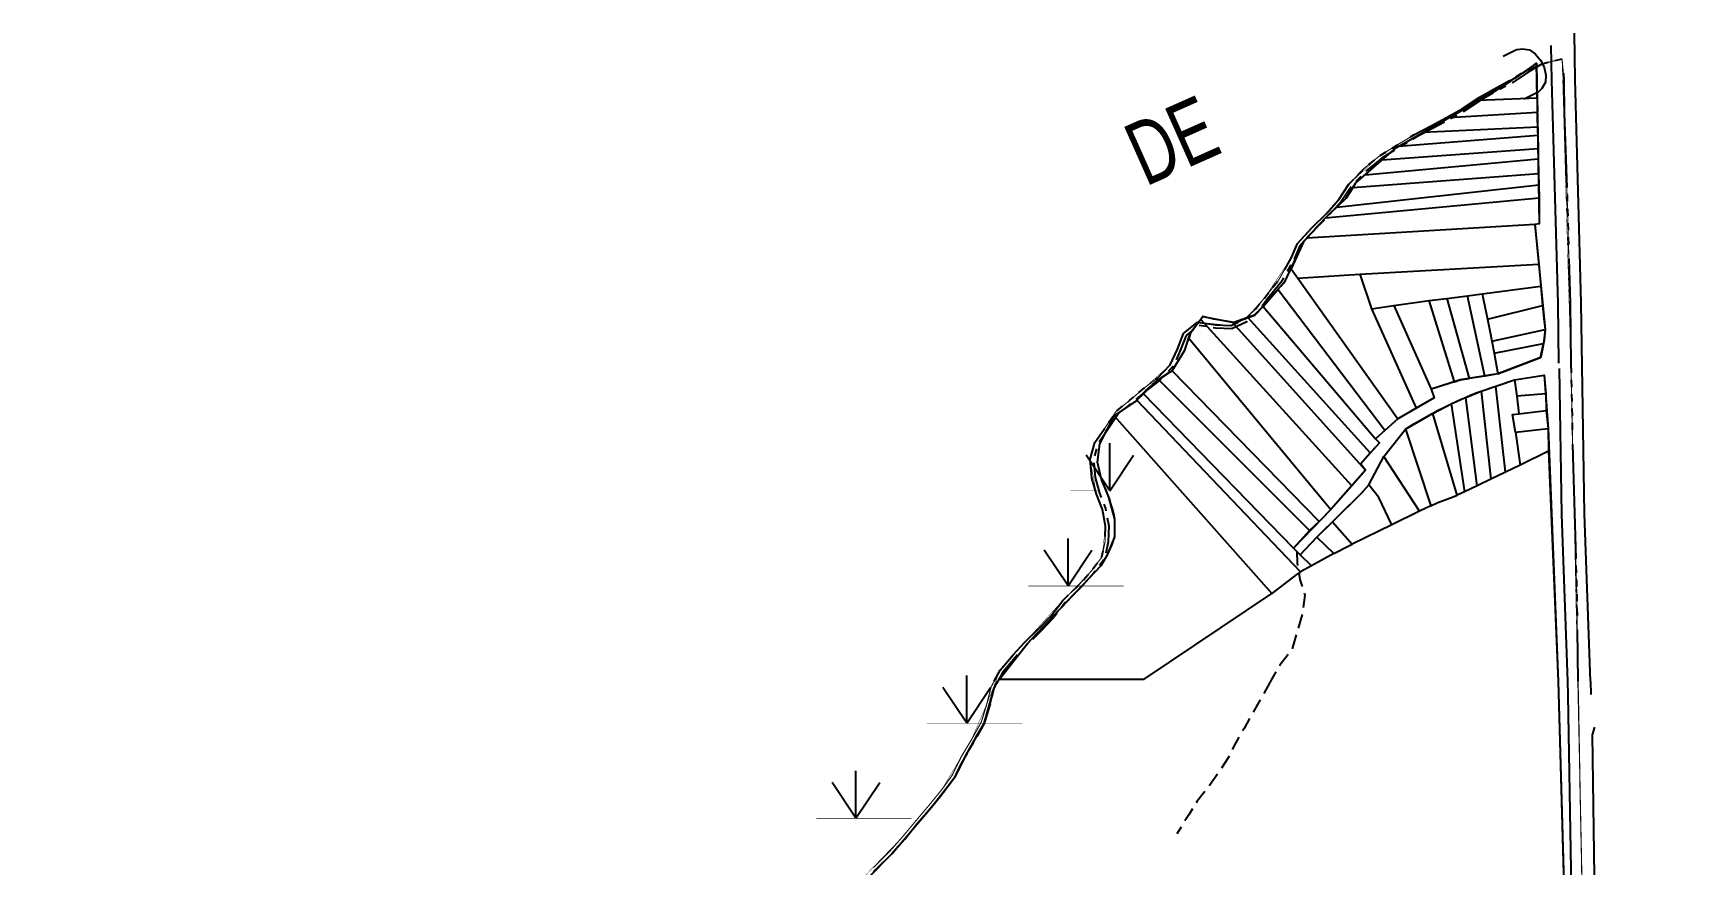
# Model space of a CAD drawing. Extents: x 209123 to 210085, y 4843977 to 4845861.
# Drawn here: x 209524 to 210044, y 4845599 to 4845861 of the extents above; entities that cross this region are included whole.
import ezdxf

# ---------------------------------------------------------------- set-up
doc = ezdxf.new("R2010")
doc.units = 0
doc.header["$LTSCALE"] = 1.5
doc.header["$MEASUREMENT"] = 0
for name, pattern in [('TRACO_09', [39, 24, -1.5, 1.5, -1.5, 1.5, -1.5, 1.5, -1.5, 1.5, -1.5, -0.75, -0.75]), ('TRACO_13', [12, 7.5, -1.5, 1.5, -1.5]), ('TRACO_15', [4.5, 3, -1.5])]:
    doc.linetypes.add(name, pattern=pattern)
doc.layers.get('0').update_dxf_attribs({"linetype": 'CONTINUOUS'})
for name, color, linetype in [('CD-MALHA-LOTES', 7, 'CONTINUOUS'), ('HD-ALAGADO-BREJO', 170, 'CONTINUOUS'), ('HD-CURSO-INTER', 170, 'CONTINUOUS'), ('LM-LIM-SETOR-FISCAL', 7, 'CONTINUOUS'), ('LM-LIMITE-MUNICIPAL', 2, 'CONTINUOUS'), ('LM-TXT-LIM-MUN', 7, 'CONTINUOUS'), ('RU-QUADRAS', 210, 'CONTINUOUS'), ('SV-CAMINHO-TRILHA', 20, 'CONTINUOUS'), ('SV-EST-MUNIC-PAV', 20, 'CONTINUOUS'), ('SV-PONTE-BUEIRO', 251, 'CONTINUOUS')]:
    doc.layers.add(name, color=color, linetype=linetype)
doc.styles.add('ARIAL', font='ARIAL.TTF')
doc.linetypes.add('Limite', pattern='A,20,-3,[130,ltypeshp.shx,S=6.35,R=0,X=0,Y=0],-3,20', length=46)

# ---------------------------------------------------------------- blocks, each defined once
blk = doc.blocks.new('COD094', base_point=(198052.515178, 4844243.71571))
for q in [(198060.015178, 4844258.71571), (198052.515178, 4844254.96571), (198067.515178, 4844254.96571)]:
    blk.add_line((198060.015178, 4844243.71571), q)
blk = doc.blocks.new('*X6')
at = {"layer": 'HD-ALAGADO-BREJO', "const_width": 0.13}
for points in [[(209850.846652, 4845716.487302), (209855.846652, 4845716.488063)], [(209855.846652, 4845716.488063), (209859.515908, 4845716.487388)], [(209837.693175, 4845686.487137), (209842.693175, 4845686.487513)], [(209842.693175, 4845686.487513), (209867.693175, 4845686.489395)]]:
    blk.add_lwpolyline(points, dxfattribs=at)
at = {"layer": 'HD-ALAGADO-BREJO'}
for p in [(209855.846652, 4845716.488063), (209842.693175, 4845686.487513)]:
    blk.add_blockref('COD094', p, dxfattribs=at)
blk = doc.blocks.new('*X7')
at = {"layer": 'HD-ALAGADO-BREJO', "const_width": 0.13}
for points in [[(209805.762706, 4845643.261962), (209810.762706, 4845643.262279)], [(209810.762706, 4845643.262279), (209835.762706, 4845643.263862)], [(209770.822938, 4845613.26158), (209775.822937, 4845613.261886)], [(209775.822937, 4845613.261886), (209800.822937, 4845613.263415)]]:
    blk.add_lwpolyline(points, dxfattribs=at)
at = {"layer": 'HD-ALAGADO-BREJO'}
for p in [(209810.762706, 4845643.262279), (209775.822937, 4845613.261886)]:
    blk.add_blockref('COD094', p, dxfattribs=at)
blk = doc.blocks.new('COD119', base_point=(207322.750083, 4846814.598028))
at = {"layer": 'SV-PONTE-BUEIRO'}
blk.add_lwpolyline([(207315.200083, 4846804.598028), (207315.200083, 4846808.764695), (207315.200083, 4846809.389695), (207315.82925, 4846811.056361), (207317.087583, 4846812.931361), (207318.975083, 4846813.973028), (207321.49175, 4846814.598028), (207324.008416, 4846814.598028), (207326.525083, 4846813.973028), (207328.412583, 4846812.931361), (207329.670916, 4846811.056361), (207330.300083, 4846809.389695), (207330.300083, 4846808.764695), (207330.300083, 4846804.598028)], dxfattribs=at)

msp = doc.modelspace()

# ---------------------------------------------------------------- linework, layer by layer
at = {"layer": 'CD-MALHA-LOTES', "linetype": 'Continuous'}
for points in [[(209998, 4845840.21), (209997.78, 4845851.22), (209991.51, 4845846.86), (209979.38, 4845839.46)], [(209979.38, 4845839.46), (209975.34, 4845837), (209970.26, 4845834.1)], [(209998, 4845840.21), (209979.38, 4845839.46)], [(209998, 4845840.21), (209998.08, 4845835.81)], [(209962.08, 4845829.41), (209965.74, 4845831.51), (209970.26, 4845834.1)], [(209970.26, 4845834.1), (209998.08, 4845835.81)], [(209998.18, 4845831.12), (209998.12, 4845833.82), (209998.08, 4845835.81)], [(209954.46, 4845825.06), (209962.08, 4845829.41)], [(209954.46, 4845825.06), (209998.23, 4845828.55)], [(209998.18, 4845831.12), (209962.08, 4845829.41)], [(209998.18, 4845831.12), (209998.23, 4845828.55)], [(209998.23, 4845828.55), (209998.31, 4845824.25)], [(209949.1, 4845820.65), (209953.74, 4845824.64), (209954.46, 4845825.06)], [(209998.31, 4845824.25), (209949.1, 4845820.65)], [(209998.31, 4845824.25), (209998.37, 4845821.15)], [(209943.82, 4845816.1), (209998.37, 4845821.15)], [(209943.82, 4845816.1), (209949.1, 4845820.65)], [(209998.37, 4845821.15), (209998.47, 4845816.42)], [(209934.89, 4845805.92), (209998.59, 4845812.92)], [(209998.47, 4845816.42), (209939.88, 4845812)], [(209939.88, 4845812), (209940.87, 4845813.56), (209943.82, 4845816.1)], [(209998.47, 4845816.42), (209998.59, 4845812.92)], [(209998.59, 4845812.92), (209998.61, 4845808.74)], [(209998.61, 4845808.74), (209931.24, 4845802.37)], [(209939.88, 4845812), (209937.83, 4845808.74), (209934.89, 4845805.92)], [(209998.61, 4845808.74), (209998.69, 4845804.73), (209998.7, 4845800.59), (209997.28, 4845800.46)], [(209931.24, 4845802.37), (209928.46, 4845799.37), (209925.41, 4845796.08)], [(209934.89, 4845805.92), (209931.68, 4845802.85), (209931.24, 4845802.37)], [(209997.28, 4845800.46), (209925.41, 4845796.08)], [(209997.28, 4845800.46), (209998.53, 4845787.88)], [(209925.41, 4845796.08), (209924.39, 4845794.99), (209921.63, 4845789), (209920.45, 4845786.49)], [(209942.12, 4845784.77), (209998.53, 4845787.88)], [(209998.53, 4845787.88), (209999.16, 4845780.94)], [(209916.34, 4845779.96), (209917.25, 4845781.01), (209918.62, 4845782.6), (209918.96, 4845783.32), (209920.45, 4845786.49)], [(209920.45, 4845786.49), (209922.58, 4845783.55)], [(209922.58, 4845783.55), (209942.12, 4845784.77)], [(209922.58, 4845783.55), (209954.12, 4845739.2)], [(209942.12, 4845784.77), (209945.81, 4845773.82)], [(209911.62, 4845774.6), (209913.06, 4845776.14), (209916.34, 4845779.96)], [(209949.99, 4845735.53), (209916.34, 4845779.96)], [(209952.83, 4845774.91), (209963.99, 4845776.47)], [(209963.99, 4845776.47), (209969.5, 4845777.1)], [(209971.97, 4845750.87), (209963.99, 4845776.47)], [(209969.5, 4845777.1), (209976.09, 4845777.9)], [(209969.5, 4845777.1), (209976.56, 4845751.88)], [(209976.09, 4845777.9), (209980.69, 4845778.59)], [(209981.51, 4845752.65), (209976.09, 4845777.9)], [(209980.69, 4845778.59), (209999.16, 4845780.94)], [(209980.69, 4845778.59), (209982.36, 4845770.57)], [(209999.16, 4845780.94), (209999.75, 4845774.88)], [(209901.88, 4845769.61), (209896.14, 4845770.58), (209892.69, 4845771.39), (209892, 4845770.5)], [(209906.79, 4845771.06), (209902.45, 4845769.51), (209901.88, 4845769.61)], [(209911.62, 4845774.6), (209909.07, 4845771.88), (209906.79, 4845771.06)], [(209945.43, 4845728.43), (209906.79, 4845771.06)], [(209911.62, 4845774.6), (209947.12, 4845732.91)], [(209945.81, 4845773.82), (209952.83, 4845774.91)], [(209945.81, 4845773.82), (209959.89, 4845742.53)], [(209952.83, 4845774.91), (209964.62, 4845748.48)], [(209982.36, 4845770.57), (209999.75, 4845774.88)], [(209999.75, 4845774.88), (210000.23, 4845769.89), (210000.49, 4845767.31)], [(209892, 4845770.5), (209888.78, 4845766.3), (209888.21, 4845764.61)], [(209939.61, 4845718.03), (209892, 4845770.5)], [(209901.88, 4845769.61), (209943.97, 4845722.98)], [(209982.36, 4845770.57), (209983.2, 4845766.41), (209983.71, 4845763.64)], [(209983.71, 4845763.64), (210000.49, 4845767.31)], [(210000.49, 4845767.31), (210000.04, 4845762.89)], [(209883, 4845754.32), (209886.93, 4845760.84), (209888.21, 4845764.61)], [(209888.21, 4845764.61), (209933.02, 4845710.63)], [(209983.71, 4845763.64), (209984.46, 4845759.82)], [(209984.46, 4845759.82), (210000.04, 4845762.89)], [(209985.67, 4845753.31), (209999.09, 4845758.54), (210000.04, 4845762.89)], [(209984.46, 4845759.82), (209985.67, 4845753.31)], [(209873.93, 4845747.07), (209877.48, 4845750.53), (209878.78, 4845751.42)], [(209878.78, 4845751.42), (209883, 4845754.32)], [(209878.78, 4845751.42), (209926.31, 4845703.98)], [(209929.33, 4845706.83), (209883, 4845754.32)], [(209971.97, 4845750.87), (209964.62, 4845748.48)], [(209971.97, 4845750.87), (209973.75, 4845751.44), (209976.56, 4845751.88)], [(209981.51, 4845752.65), (209976.56, 4845751.88)], [(209985.67, 4845753.31), (209981.51, 4845752.65)], [(209985.01, 4845749.43), (209990.84, 4845751.51)], [(209990.84, 4845751.51), (210000.26, 4845752.9), (210000.8, 4845747.01)], [(209990.84, 4845751.51), (209991.57, 4845746.27)], [(209871.88, 4845745.07), (209871.49, 4845744.69), (209864.76, 4845740.07)], [(209871.88, 4845745.07), (209873.93, 4845747.07)], [(209923.39, 4845690.95), (209871.88, 4845745.07)], [(209921.2, 4845698.46), (209873.93, 4845747.07)], [(209964.62, 4845748.48), (209965.59, 4845745.82), (209959.89, 4845742.53)], [(209970.92, 4845743.87), (209974.03, 4845745.4), (209975.59, 4845745.88)], [(209975.59, 4845745.88), (209980.32, 4845747.93)], [(209979.09, 4845718.03), (209975.59, 4845745.88)], [(209980.32, 4845747.93), (209985.01, 4845749.43)], [(209980.32, 4845747.93), (209983.46, 4845720.15)], [(209988.07, 4845722.39), (209985.01, 4845749.43)], [(210000.8, 4845747.01), (209991.57, 4845746.27)], [(209991.57, 4845746.27), (209992.29, 4845740.79)], [(210000.8, 4845747.01), (210000.87, 4845741.79)], [(209828.57, 4845657.16), (209837.32, 4845668.25), (209850.75, 4845682.51), (209860.66, 4845692.93), (209862.65, 4845696.29), (209863.93, 4845699.39), (209864.96, 4845702.02), (209864.96, 4845707.6), (209862.89, 4845714.79), (209860.7, 4845720.02), (209859.48, 4845725.48), (209860.15, 4845731.33), (209864.76, 4845740.07)], [(209864.76, 4845740.07), (209914.35, 4845684.14)], [(209959.89, 4845742.53), (209956.84, 4845740.76), (209954.12, 4845739.2)], [(209956.55, 4845735.94), (209964.52, 4845740.53), (209965.12, 4845740.82)], [(209965.12, 4845740.82), (209970.92, 4845743.87)], [(209972.86, 4845715.12), (209965.12, 4845740.82)], [(209970.92, 4845743.87), (209975.15, 4845716.16)], [(209991.16, 4845734.93), (209990.2, 4845740.56), (209992.29, 4845740.79)], [(209992.29, 4845740.79), (210000.87, 4845741.79)], [(210000.87, 4845741.79), (210001.44, 4845736.16)], [(209949.99, 4845735.53), (209947.12, 4845732.91)], [(209949.71, 4845727.34), (209954.48, 4845733.34), (209956.55, 4845735.94)], [(209954.12, 4845739.2), (209949.99, 4845735.53)], [(209956.55, 4845735.94), (209964.49, 4845711.76)], [(209991.16, 4845734.93), (210001.44, 4845736.16)], [(209991.16, 4845734.93), (209992.65, 4845724.61)], [(210001.44, 4845736.16), (210001.57, 4845728.95)], [(209945.43, 4845728.43), (209947.45, 4845730.67), (209948.28, 4845731.59), (209947.12, 4845732.91)], [(209943.97, 4845722.98), (209942.38, 4845725.04), (209945.43, 4845728.43)], [(209944.94, 4845718.33), (209949.71, 4845727.34)], [(209960.96, 4845710.02), (209949.71, 4845727.34)], [(209992.65, 4845724.61), (209988.07, 4845722.39)], [(210001.57, 4845728.95), (209992.65, 4845724.61)], [(209943.97, 4845722.98), (209939.61, 4845718.03)], [(209983.46, 4845720.15), (209979.09, 4845718.03)], [(209988.07, 4845722.39), (209983.46, 4845720.15)], [(209939.61, 4845718.03), (209933.02, 4845710.63)], [(209944.94, 4845718.33), (209942.59, 4845715.61), (209933.54, 4845706.71)], [(209952.27, 4845705.8), (209948.1, 4845714.38), (209944.94, 4845718.33)], [(209964.49, 4845711.76), (209966.69, 4845712.85), (209971.6, 4845714.62), (209972.86, 4845715.12)], [(209975.15, 4845716.16), (209972.86, 4845715.12)], [(209979.09, 4845718.03), (209975.15, 4845716.16)], [(209933.02, 4845710.63), (209929.33, 4845706.83)], [(209960.96, 4845710.02), (209952.27, 4845705.8)], [(209964.49, 4845711.76), (209960.96, 4845710.02)], [(209926.31, 4845703.98), (209921.2, 4845698.46)], [(209929.33, 4845706.83), (209926.31, 4845703.98)], [(209928.55, 4845701.91), (209933.54, 4845706.71)], [(209933.54, 4845706.71), (209939.73, 4845699.69)], [(209952.27, 4845705.8), (209939.73, 4845699.69)], [(209923.32, 4845696.28), (209921.2, 4845698.46)], [(209923.32, 4845696.28), (209928.55, 4845701.91)], [(209928.55, 4845701.91), (209933.96, 4845696.7)], [(209933.96, 4845696.7), (209939.07, 4845699.36), (209939.73, 4845699.69)], [(209926.85, 4845692.89), (209923.32, 4845696.28)], [(209933.96, 4845696.7), (209926.85, 4845692.89)], [(209923.39, 4845690.95), (209922.2, 4845690.1), (209914.35, 4845684.14)], [(209926.85, 4845692.89), (209923.39, 4845690.95)], [(209789.52, 4845597.04), (209794.59, 4845602.05), (209798.69, 4845606.7), (209802.64, 4845611.62), (209807.13, 4845616.74), (209809.9, 4845620.14), (209814.49, 4845626.26), (209818.51, 4845634.06), (209822.2, 4845640.38), (209823.73, 4845643.11), (209825.53, 4845648.99), (209826.88, 4845654.33), (209828.05, 4845656.49), (209828.57, 4845657.16)]]:
    msp.add_lwpolyline(points, dxfattribs=at)
at = {"layer": 'CD-MALHA-LOTES'}
for points in [[(210001.57, 4845728.95), (210004.69, 4845656.49), (210006.64, 4845584.39)], [(209828.57, 4845657.16), (209874.19, 4845657.14), (209914.35, 4845684.14)]]:
    msp.add_lwpolyline(points, dxfattribs=at)
at = {"layer": 'HD-CURSO-INTER', "linetype": 'TRACO_13', "flags": 128}
for points in [[(209999.63, 4845851.1), (209995.15, 4845848.45), (209990.39, 4845845.21), (209985.78, 4845842.76), (209980.37, 4845839.72), (209974.93, 4845836.06), (209969.89, 4845833.22), (209965.06, 4845830.63), (209959.65, 4845827.79), (209954.72, 4845824.8), (209949.1, 4845821.36), (209944.01, 4845817.24), (209939.5, 4845812.47), (209936.3, 4845807.67), (209932.33, 4845803.23), (209927.72, 4845798.66), (209923.35, 4845793.87), (209921.47, 4845789.53), (209917.27, 4845782.18), (209913.07, 4845776.94), (209909.92, 4845772.95), (209906.53, 4845769.79), (209901.77, 4845767.57), (209896.6, 4845767.75), (209891.28, 4845768.61), (209887.39, 4845765.46), (209885.55, 4845760.73), (209883.25, 4845755.67), (209878.98, 4845751.25), (209874.85, 4845748.15), (209870.31, 4845744.26), (209866.1, 4845740.86), (209862.7, 4845735.86), (209859.58, 4845731.26), (209858.16, 4845726.32), (209858.71, 4845720.63), (209860.11, 4845715.72), (209861.99, 4845710.91), (209862.99, 4845705.44), (209862.84, 4845700.37), (209861.79, 4845695.21), (209858.3, 4845690.61), (209854.06, 4845685.86), (209849.24, 4845681.24), (209845.52, 4845676.3), (209841.5, 4845672.15), (209837.31, 4845668.1), (209833.62, 4845664.08), (209829.6, 4845659.36), (209828.05, 4845656.49), (209826.88, 4845654.33), (209825.53, 4845648.99), (209823.73, 4845643.11), (209820.61, 4845637.56), (209817.39, 4845632.18), (209814.49, 4845626.26), (209811.22, 4845621.76), (209807.13, 4845616.74), (209803.03, 4845611.89), (209798.69, 4845606.7), (209794.59, 4845602.05), (209789.52, 4845597.04), (209784.58, 4845592.05), (209779.79, 4845587.05), (209774.95, 4845582.84), (209770, 4845578.17), (209765.26, 4845574.13), (209759.7, 4845570.77), (209754.31, 4845567.53), (209748.13, 4845565.42), (209742.45, 4845563.13), (209736.56, 4845559.12), (209732.6, 4845554.82), (209731.24, 4845548.66), (209734.49, 4845543.05), (209736.67, 4845538.51), (209738.7, 4845533.73), (209743.18, 4845531.08), (209747.44, 4845528.45), (209752, 4845525.3), (209755.18, 4845521.11), (209757.48, 4845516.55), (209757.81, 4845510.28), (209756.26, 4845505.35), (209754.06, 4845500.59), (209751.35, 4845495.88), (209748.05, 4845491.26), (209744.91, 4845486.46), (209741.16, 4845481.86), (209737.57, 4845477.66), (209732.35, 4845477.74), (209727.18, 4845478.37), (209721.34, 4845479.78), (209716.2, 4845481.54), (209710.07, 4845484), (209703.98, 4845485.96), (209696.96, 4845486.7), (209690.59, 4845486.74), (209685.27, 4845487.25), (209679.68, 4845488.08), (209672.64, 4845488.15), (209666.44, 4845487.26), (209660.18, 4845484.6), (209653.57, 4845481.62), (209646.54, 4845478.79), (209639.53, 4845476.24), (209634.08, 4845474.77), (209628.78, 4845474.13), (209622.83, 4845475.01), (209615.59, 4845476.16), (209608.78, 4845477.07), (209603.62, 4845475.83), (209598.13, 4845472.22), (209596.97, 4845468.55), (209595.4, 4845463.12), (209593.22, 4845455.89), (209592.29, 4845450.8), (209591.37, 4845445.86), (209589.82, 4845438.82), (209588.84, 4845433.24), (209587.52, 4845428.02), (209586.15, 4845422.89), (209584.65, 4845417.72), (209582.78, 4845412.84), (209580.63, 4845407.68), (209578.11, 4845402.95), (209573.29, 4845397.76), (209569.65, 4845392.94), (209567.13, 4845388.21), (209564.09, 4845383.53), (209560.1, 4845379.86), (209555.46, 4845376.79), (209551, 4845373.72), (209546.79, 4845370.72), (209542.33, 4845367.28), (209541.03, 4845362.34), (209544.23, 4845356.28), (209545.7, 4845350.92), (209546.23, 4845345.35), (209547.87, 4845339.32), (209550.03, 4845334.76), (209552.38, 4845329.73), (209552.17, 4845323.28), (209549.73, 4845318.6), (209546.86, 4845313.62), (209543.31, 4845308.68), (209540.57, 4845304.2), (209538.92, 4845298.26), (209539.47, 4845288.27), (209539.64, 4845281.67), (209539.11, 4845274.78), (209538.21, 4845268.57), (209538.24, 4845263.4), (209540.18, 4845256.97), (209543.98, 4845251.67), (209546.16, 4845246.96), (209548.09, 4845242.01), (209550.53, 4845234.9), (209551.45, 4845229.85), (209551.56, 4845224.83), (209551.78, 4845219), (209552.63, 4845213), (209553.25, 4845207.18), (209553.57, 4845201.33), (209553.52, 4845195.19), (209553.17, 4845188.45), (209552.71, 4845181.83), (209552.41, 4845174.69), (209551.05, 4845168.58), (209547.73, 4845163.08), (209543.04, 4845158.26), (209541.63, 4845151.54), (209543.95, 4845146), (209545.77, 4845140.87), (209547.14, 4845135.11), (209548.64, 4845130.01), (209551.78, 4845125.87), (209555.33, 4845121.96), (209557, 4845117.13), (209557.75, 4845111.15), (209556.27, 4845105.05), (209556.17, 4845098.64), (209558.16, 4845092.55), (209559.73, 4845086.75), (209561.8, 4845080.72)], [(209828.05, 4845656.49), (209828.05, 4845656.49)]]:
    msp.add_lwpolyline(points, dxfattribs=at)
at = {"layer": 'LM-LIM-SETOR-FISCAL', "color": 7, "linetype": 'Limite', "ltscale": 0.1, "const_width": 0.13, "flags": 128}
msp.add_lwpolyline([(209756.5, 4845516.29), (209751.3, 4845524.57), (209742.67, 4845530.22), (209737.91, 4845533.03), (209733.61, 4845542.58), (209730.18, 4845548.5), (209731.68, 4845555.3), (209735.91, 4845559.88), (209741.98, 4845564.02), (209753.89, 4845568.44), (209759.18, 4845571.62), (209769.33, 4845578.92), (209783.86, 4845592.74), (209797.93, 4845607.35), (209810.43, 4845622.37), (209819.75, 4845638.06), (209824.57, 4845649.26), (209828.77, 4845659.93), (209832.87, 4845664.74), (209848.49, 4845681.91), (209857.53, 4845691.24), (209860.86, 4845695.63), (209861.99, 4845705.36), (209861.02, 4845710.64), (209859.16, 4845715.4), (209857.15, 4845726.42), (209858.67, 4845731.69), (209865.35, 4845741.55), (209874.22, 4845748.93), (209882.41, 4845756.24), (209886.56, 4845766.07), (209891, 4845769.67), (209901.56, 4845768.58), (209905.96, 4845770.63), (209912.29, 4845777.56), (209920.57, 4845789.98), (209922.5, 4845794.42), (209931.6, 4845803.92), (209935.51, 4845808.28), (209938.71, 4845813.1), (209948.53, 4845822.18), (209959.16, 4845828.66), (209974.4, 4845836.91), (209985.3, 4845843.64), (209999.63, 4845851.1), (210005.85, 4845852.59), (210008.83, 4845748.88), (210012.92, 4845552.03), (210014.83, 4845430.78), (210016.4, 4845308.43), (210019.84, 4845187.26), (210022.71, 4845049.46), (210025.73, 4844869.03), (210027.84, 4844746.03), (210028.55, 4844610.67), (210030.42, 4844504.69), (210034.54, 4844395.49), (210034.98, 4844356.84), (210037.09, 4844303.19), (210041.11, 4844243.91), (210042.66, 4844241.49), (210041.24, 4844225.16), (210043.91, 4844157.03), (209880.94, 4844060.34), (209730.56, 4843976.83), (209721.87, 4844263.16), (209719.55, 4844281.84), (209717.08, 4844293.94), (209714.37, 4844312.96), (209713.82, 4844325.29), (209714.97, 4844349.6), (209717.05, 4844364.77), (209717.83, 4844381.99), (209717.12, 4844411.82), (209717.22, 4844427.24), (209717.1, 4844446.23), (209716, 4844456.05), (209712.25, 4844471.82), (209711.6, 4844484.23), (209712.56, 4844517.1), (209711.89, 4844571.62), (209709.7, 4844684.19), (209706.22, 4844772.81), (209704.76, 4844848.62), (209704.58, 4844905.73), (209701.13, 4845088.11), (209700.9, 4845149.96), (209442.8, 4844991.55), (209237.03, 4844921.8), (209232.93, 4844899.15), (209223.07, 4844898.14), (209223.58, 4844893.28), (209178.83, 4844885.81), (209181.74, 4844843.24), (209186.67, 4844817.46), (209186.43, 4844813.71), (209159.38, 4844808.75), (209151.39, 4844809.37), (209145.88, 4844816.7), (209144.38, 4844823.1), (209142.68, 4844839.54), (209142.04, 4844859.97), (209138.84, 4844868.81), (209134.67, 4844876.18), (209127.19, 4844880.69), (209131.76, 4844886.69), (209131.76, 4844898.36), (209130.33, 4844910.26), (209129.68, 4844932.5), (209129.26, 4845060.67), (209126.52, 4845138.55), (209123.25, 4845217.54), (209226.33, 4845219.29), (209222.79, 4845325.24), (209220.85, 4845402.89), (209219.98, 4845454.41), (209226.26, 4845455.39), (209399.02, 4845457.74), (209461.83, 4845458.1), (209475.56, 4845459.96), (209501.71, 4845467.83), (209505.47, 4845394.52), (209504.56, 4845374.59), (209505.1, 4845367.3), (209542.33, 4845367.28), (209550.43, 4845374.54), (209563.32, 4845384.18), (209568.8, 4845393.48), (209577.29, 4845403.54), (209585.18, 4845423.15), (209590.39, 4845446.06), (209592.24, 4845456.12), (209597.28, 4845472.86), (209603.22, 4845476.76), (209608.72, 4845478.09), (209628.79, 4845475.14), (209633.88, 4845475.76), (209646.18, 4845479.73), (209666.16, 4845488.23), (209685.39, 4845488.24), (209697.02, 4845487.7), (209704.19, 4845486.94), (209721.62, 4845480.74), (209737.12, 4845478.67), (209747.23, 4845491.82), (209750.5, 4845496.43), (209755.32, 4845505.71), (209756.8, 4845510.41)], close=True, dxfattribs=at)
at = {"layer": 'LM-LIMITE-MUNICIPAL', "linetype": 'TRACO_09', "flags": 128}
msp.add_lwpolyline([(209826.91, 4845656.49), (209828.77, 4845659.93), (209832.87, 4845664.74), (209836.6, 4845668.8), (209840.8, 4845672.86), (209844.76, 4845676.95), (209848.49, 4845681.91), (209853.34, 4845686.56), (209857.53, 4845691.24), (209860.86, 4845695.63), (209861.84, 4845700.48), (209861.99, 4845705.36), (209861.02, 4845710.64), (209859.16, 4845715.4), (209857.72, 4845720.44), (209857.15, 4845726.42), (209858.67, 4845731.69), (209861.87, 4845736.42), (209865.35, 4845741.55), (209869.67, 4845745.03), (209874.22, 4845748.93), (209878.32, 4845752), (209882.41, 4845756.24), (209884.63, 4845761.11), (209886.56, 4845766.07), (209891, 4845769.67), (209896.69, 4845768.75), (209901.56, 4845768.58), (209905.96, 4845770.63), (209909.18, 4845773.63), (209912.29, 4845777.56), (209916.44, 4845782.74), (209920.57, 4845789.98), (209922.5, 4845794.42), (209927, 4845799.35), (209931.6, 4845803.92), (209935.51, 4845808.28), (209938.71, 4845813.1), (209943.33, 4845817.98), (209948.53, 4845822.18), (209954.2, 4845825.65), (209959.16, 4845828.66), (209964.59, 4845831.51), (209969.41, 4845834.1), (209974.4, 4845836.91), (209979.84, 4845840.58), (209985.3, 4845843.64), (209989.87, 4845846.07), (209994.8, 4845849.06), (209999.63, 4845851.1), (210005.85, 4845852.59), (210006.47, 4845846.02), (210006.55, 4845835.5), (210007.6, 4845804.72), (210008.38, 4845775.62), (210008.68, 4845756.53), (210009.32, 4845723.75), (210010.52, 4845683.19), (210010.87, 4845656.48)], dxfattribs=at)
at = {"layer": 'LM-LIMITE-MUNICIPAL'}
for points in [[(209989.87, 4845846.07, 0.35, 0.35, 0), (209994.8, 4845849.06, 0.35, 0.35, 0)], [(209994.8, 4845849.06, 0.35, 0.35, 0), (209999.63, 4845851.1, 0.35, 0.35, 0)], [(209999.63, 4845851.1, 0.35, 0.35, 0), (210005.85, 4845852.59, 0.35, 0.35, 0)], [(210005.85, 4845852.59, 0.35, 0.35, 0), (210006.47, 4845846.02, 0.35, 0.35, 0)], [(209979.84, 4845840.58, 0.35, 0.35, 0), (209985.3, 4845843.64, 0.35, 0.35, 0)], [(209985.3, 4845843.64, 0.35, 0.35, 0), (209989.87, 4845846.07, 0.35, 0.35, 0)], [(210006.47, 4845846.02, 0.35, 0.35, 0), (210006.55, 4845835.5, 0.35, 0.35, 0)], [(209974.4, 4845836.91, 0.35, 0.35, 0), (209979.84, 4845840.58, 0.35, 0.35, 0)], [(209964.59, 4845831.51, 0.35, 0.35, 0), (209969.41, 4845834.1, 0.35, 0.35, 0)], [(209969.41, 4845834.1, 0.35, 0.35, 0), (209974.4, 4845836.91, 0.35, 0.35, 0)], [(210006.55, 4845835.5, 0.35, 0.35, 0), (210007.6, 4845804.72, 0.35, 0.35, 0), (210008.38, 4845775.62, 0.35, 0.35, 0)], [(209954.2, 4845825.65, 0.35, 0.35, 0), (209959.16, 4845828.66, 0.35, 0.35, 0)], [(209959.16, 4845828.66, 0.35, 0.35, 0), (209964.59, 4845831.51, 0.35, 0.35, 0)], [(209948.53, 4845822.18, 0.35, 0.35, 0), (209954.2, 4845825.65, 0.35, 0.35, 0)], [(209938.71, 4845813.1, 0.35, 0.35, 0), (209943.33, 4845817.98, 0.35, 0.35, 0)], [(209943.33, 4845817.98, 0.35, 0.35, 0), (209948.53, 4845822.18, 0.35, 0.35, 0)], [(209935.51, 4845808.28, 0.35, 0.35, 0), (209938.71, 4845813.1, 0.35, 0.35, 0)], [(209931.6, 4845803.92, 0.35, 0.35, 0), (209935.51, 4845808.28, 0.35, 0.35, 0)], [(209927, 4845799.35, 0.35, 0.35, 0), (209931.6, 4845803.92, 0.35, 0.35, 0)], [(209922.5, 4845794.42, 0.35, 0.35, 0), (209927, 4845799.35, 0.35, 0.35, 0)], [(209920.57, 4845789.98, 0.35, 0.35, 0), (209922.5, 4845794.42, 0.35, 0.35, 0)], [(209916.44, 4845782.74, 0.35, 0.35, 0), (209920.57, 4845789.98, 0.35, 0.35, 0)], [(209912.29, 4845777.56, 0.35, 0.35, 0), (209916.44, 4845782.74, 0.35, 0.35, 0)], [(209909.18, 4845773.63, 0.35, 0.35, 0), (209912.29, 4845777.56, 0.35, 0.35, 0)], [(209905.96, 4845770.63, 0.35, 0.35, 0), (209909.18, 4845773.63, 0.35, 0.35, 0)], [(210008.38, 4845775.62, 0.35, 0.35, 0), (210008.68, 4845756.53, 0.35, 0.35, 0)], [(209884.63, 4845761.11, 0.35, 0.35, 0), (209886.56, 4845766.07, 0.35, 0.35, 0)], [(209886.56, 4845766.07, 0.35, 0.35, 0), (209891, 4845769.67, 0.35, 0.35, 0)], [(209891, 4845769.67, 0.35, 0.35, 0), (209896.69, 4845768.75, 0.35, 0.35, 0)], [(209896.69, 4845768.75, 0.35, 0.35, 0), (209901.56, 4845768.58, 0.35, 0.35, 0)], [(209901.56, 4845768.58, 0.35, 0.35, 0), (209905.96, 4845770.63, 0.35, 0.35, 0)], [(209882.41, 4845756.24, 0.35, 0.35, 0), (209884.63, 4845761.11, 0.35, 0.35, 0)], [(209878.32, 4845752, 0.35, 0.35, 0), (209882.41, 4845756.24, 0.35, 0.35, 0)], [(210008.68, 4845756.53, 0.35, 0.35, 0), (210009.32, 4845723.75, 0.35, 0.35, 0)], [(209874.22, 4845748.93, 0.35, 0.35, 0), (209878.32, 4845752, 0.35, 0.35, 0)], [(209865.35, 4845741.55, 0.35, 0.35, 0), (209869.67, 4845745.03, 0.35, 0.35, 0)], [(209869.67, 4845745.03, 0.35, 0.35, 0), (209874.22, 4845748.93, 0.35, 0.35, 0)], [(209861.87, 4845736.42, 0.35, 0.35, 0), (209865.35, 4845741.55, 0.35, 0.35, 0)], [(209858.67, 4845731.69, 0.35, 0.35, 0), (209861.87, 4845736.42, 0.35, 0.35, 0)], [(209857.15, 4845726.42, 0.35, 0.35, 0), (209858.67, 4845731.69, 0.35, 0.35, 0)], [(209857.72, 4845720.44, 0.35, 0.35, 0), (209857.15, 4845726.42, 0.35, 0.35, 0)], [(209859.16, 4845715.4, 0.35, 0.35, 0), (209857.72, 4845720.44, 0.35, 0.35, 0)], [(210009.32, 4845723.75, 0.35, 0.35, 0), (210010.52, 4845683.19, 0.35, 0.35, 0), (210010.87, 4845656.65, 0.35, 0.35, 0)], [(209861.02, 4845710.64, 0.35, 0.35, 0), (209859.16, 4845715.4, 0.35, 0.35, 0)], [(209861.99, 4845705.36, 0.35, 0.35, 0), (209861.02, 4845710.64, 0.35, 0.35, 0)], [(209861.84, 4845700.48, 0.35, 0.35, 0), (209861.99, 4845705.36, 0.35, 0.35, 0)], [(209860.86, 4845695.63, 0.35, 0.35, 0), (209861.84, 4845700.48, 0.35, 0.35, 0)], [(209857.53, 4845691.24, 0.35, 0.35, 0), (209860.86, 4845695.63, 0.35, 0.35, 0)], [(209853.34, 4845686.56, 0.35, 0.35, 0), (209857.53, 4845691.24, 0.35, 0.35, 0)], [(209848.49, 4845681.91, 0.35, 0.35, 0), (209853.34, 4845686.56, 0.35, 0.35, 0)], [(209844.76, 4845676.95, 0.35, 0.35, 0), (209848.49, 4845681.91, 0.35, 0.35, 0)], [(209836.6, 4845668.8, 0.35, 0.35, 0), (209840.8, 4845672.86, 0.35, 0.35, 0)], [(209840.8, 4845672.86, 0.35, 0.35, 0), (209844.76, 4845676.95, 0.35, 0.35, 0)], [(209832.87, 4845664.74, 0.35, 0.35, 0), (209836.6, 4845668.8, 0.35, 0.35, 0)], [(209828.77, 4845659.93, 0.35, 0.35, 0), (209832.87, 4845664.74, 0.35, 0.35, 0)], [(209825.94, 4845654.7, 0.35, 0.35, 0), (209826.9, 4845656.47, 0.35, 0.35, 0), (209828.77, 4845659.93, 0.35, 0.35, 0)], [(210010.87, 4845656.65, 0.35, 0.35, 0), (210010.87, 4845656.54, 0.35, 0.35, 0), (210011.03, 4845652.15, 0.35, 0.35, 0)], [(209824.57, 4845649.26, 0.35, 0.35, 0), (209825.94, 4845654.7, 0.35, 0.35, 0)], [(210011.03, 4845652.15, 0.35, 0.35, 0), (210011.12, 4845646.59, 0.35, 0.35, 0)], [(209822.81, 4845643.51, 0.35, 0.35, 0), (209824.57, 4845649.26, 0.35, 0.35, 0)], [(210011.12, 4845646.59, 0.35, 0.35, 0), (210011.57, 4845620.97, 0.35, 0.35, 0)], [(209819.75, 4845638.06, 0.35, 0.35, 0), (209822.81, 4845643.51, 0.35, 0.35, 0)], [(209819.75, 4845638.06, 0.35, 0.35, 0), (209822.81, 4845643.51, 0.35, 0.35, 0)], [(209816.51, 4845632.66, 0.35, 0.35, 0), (209819.75, 4845638.06, 0.35, 0.35, 0)], [(209816.51, 4845632.66, 0.35, 0.35, 0), (209819.75, 4845638.06, 0.35, 0.35, 0)], [(209813.63, 4845626.77, 0.35, 0.35, 0), (209816.51, 4845632.66, 0.35, 0.35, 0)], [(209813.63, 4845626.77, 0.35, 0.35, 0), (209816.51, 4845632.66, 0.35, 0.35, 0)], [(209810.43, 4845622.37, 0.35, 0.35, 0), (209813.63, 4845626.77, 0.35, 0.35, 0)], [(209810.43, 4845622.37, 0.35, 0.35, 0), (209813.63, 4845626.77, 0.35, 0.35, 0)], [(209806.36, 4845617.37, 0.35, 0.35, 0), (209810.43, 4845622.37, 0.35, 0.35, 0)], [(209806.36, 4845617.37, 0.35, 0.35, 0), (209810.43, 4845622.37, 0.35, 0.35, 0)], [(210011.57, 4845620.97, 0.35, 0.35, 0), (210012.01, 4845599.65, 0.35, 0.35, 0)], [(209802.27, 4845612.53, 0.35, 0.35, 0), (209806.36, 4845617.37, 0.35, 0.35, 0)], [(209802.27, 4845612.53, 0.35, 0.35, 0), (209806.36, 4845617.37, 0.35, 0.35, 0)], [(209797.93, 4845607.35, 0.35, 0.35, 0), (209802.27, 4845612.53, 0.35, 0.35, 0)], [(209797.93, 4845607.35, 0.35, 0.35, 0), (209802.27, 4845612.53, 0.35, 0.35, 0)], [(209793.87, 4845602.74, 0.35, 0.35, 0), (209797.93, 4845607.35, 0.35, 0.35, 0)], [(209793.87, 4845602.74, 0.35, 0.35, 0), (209797.93, 4845607.35, 0.35, 0.35, 0)], [(209788.82, 4845597.74, 0.35, 0.35, 0), (209793.87, 4845602.74, 0.35, 0.35, 0)], [(209788.82, 4845597.74, 0.35, 0.35, 0), (209793.87, 4845602.74, 0.35, 0.35, 0)], [(210012.01, 4845599.65, 0.35, 0.35, 0), (210012.47, 4845568.91, 0.35, 0.35, 0)]]:
    msp.add_lwpolyline(points, format="xyseb", dxfattribs=at)
at = {"layer": 'RU-QUADRAS', "color": 6, "linetype": 'Continuous'}
msp.add_lwpolyline([(209779.79, 4845587.05), (209794.59, 4845602.05), (209807.13, 4845616.74), (209814.49, 4845626.26, -0.023656), (209823.73, 4845643.11), (209826.88, 4845654.33), (209828.05, 4845656.49), (209837.32, 4845668.25), (209860.66, 4845692.93), (209862.65, 4845696.29), (209864.96, 4845702.02), (209864.96, 4845707.6, 0.058183), (209860.7, 4845720.02), (209859.48, 4845725.48), (209860.15, 4845731.33), (209864.76, 4845740.07), (209871.49, 4845744.69, -0.085733), (209883, 4845754.32), (209886.93, 4845760.84), (209888.78, 4845766.3), (209892.69, 4845771.39), (209902.45, 4845769.51), (209909.07, 4845771.88), (209918.62, 4845782.6), (209924.39, 4845794.99, -0.029607), (209937.83, 4845808.74), (209940.87, 4845813.56), (209953.74, 4845824.64), (209975.34, 4845837, 0.03003), (209997.78, 4845851.22), (209998.7, 4845800.59), (209997.28, 4845800.46), (210000.49, 4845767.31, -0.056838), (209999.09, 4845758.54), (209985.67, 4845753.31), (209973.75, 4845751.44), (209964.62, 4845748.48), (209965.59, 4845745.82), (209954.12, 4845739.2), (209947.12, 4845732.91), (209948.28, 4845731.59), (209942.38, 4845725.04), (209943.97, 4845722.98), (209933.02, 4845710.63), (209921.2, 4845698.46), (209923.32, 4845696.28), (209928.55, 4845701.91), (209942.59, 4845715.61), (209944.94, 4845718.33), (209949.71, 4845727.34), (209956.55, 4845735.94, -0.04831), (209980.32, 4845747.93), (209990.84, 4845751.51), (210000.26, 4845752.9), (210001.44, 4845736.16), (210004.69, 4845656.49), (210006.92, 4845574.09)], format="xyb", dxfattribs=at)
at = {"layer": 'SV-CAMINHO-TRILHA', "linetype": 'TRACO_15', "flags": 128}
for points in [[(209922.23, 4845697.4), (209922.37, 4845693.69), (209923.22, 4845688.54), (209924.78, 4845683.56), (209923.97, 4845677.52), (209922.3, 4845671.91), (209920.58, 4845666.12), (209916.88, 4845661.55), (209914.02, 4845656.49)], [(209914.02, 4845656.49), (209913.76, 4845656.02), (209911.09, 4845651.22), (209908.4, 4845646.49), (209905.65, 4845641.61), (209902.91, 4845636.91), (209900.64, 4845632.37), (209897.87, 4845627.97), (209894.8, 4845623.64), (209890.88, 4845618.62), (209888.21, 4845614.37), (209884.49, 4845608.34)], [(209914.03, 4845656.49), (209914.03, 4845656.49)]]:
    msp.add_lwpolyline(points, dxfattribs=at)
at = {"layer": 'SV-EST-MUNIC-PAV', "linetype": 'Continuous', "flags": 128}
for points in [[(210014.83, 4845656.48), (210012.91, 4845709.22), (210011.86, 4845775.69), (210009.95, 4845846.09), (210009.78, 4845860.77)], [(210004.89, 4845756.76), (210004.59, 4845775.53), (210002.68, 4845845.95), (210002.41, 4845856.83)], [(210004.91, 4845755.07), (210005.64, 4845709.03), (210007.55, 4845656.48)], [(210007.55, 4845656.49), (210007.71, 4845652.06), (210009.05, 4845572.57), (210009.47, 4845551.71)], [(210014.83, 4845656.49), (210014.98, 4845652.26)], [(210016.08, 4845641.96), (210015.39, 4845639.63), (210016.32, 4845572.69)]]:
    msp.add_lwpolyline(points, dxfattribs=at)

# ---------------------------------------------------------------- block references
at = {"layer": 'HD-ALAGADO-BREJO'}
for name in ['*X6', '*X7']:
    msp.add_blockref(name, (0, 0), dxfattribs=at)
at = {"layer": 'SV-PONTE-BUEIRO', "rotation": 296}
msp.add_blockref('COD119', (209999.63, 4845851.1, 9.32), dxfattribs=at)

# ---------------------------------------------------------------- texts
at = {"layer": 'LM-TXT-LIM-MUN', "style": 'ARIAL', "width": 0.7}
msp.add_text('DE', height=20, rotation=24, dxfattribs=at).set_placement((209874.57, 4845812.26))

doc.saveas('drawing.dxf')
